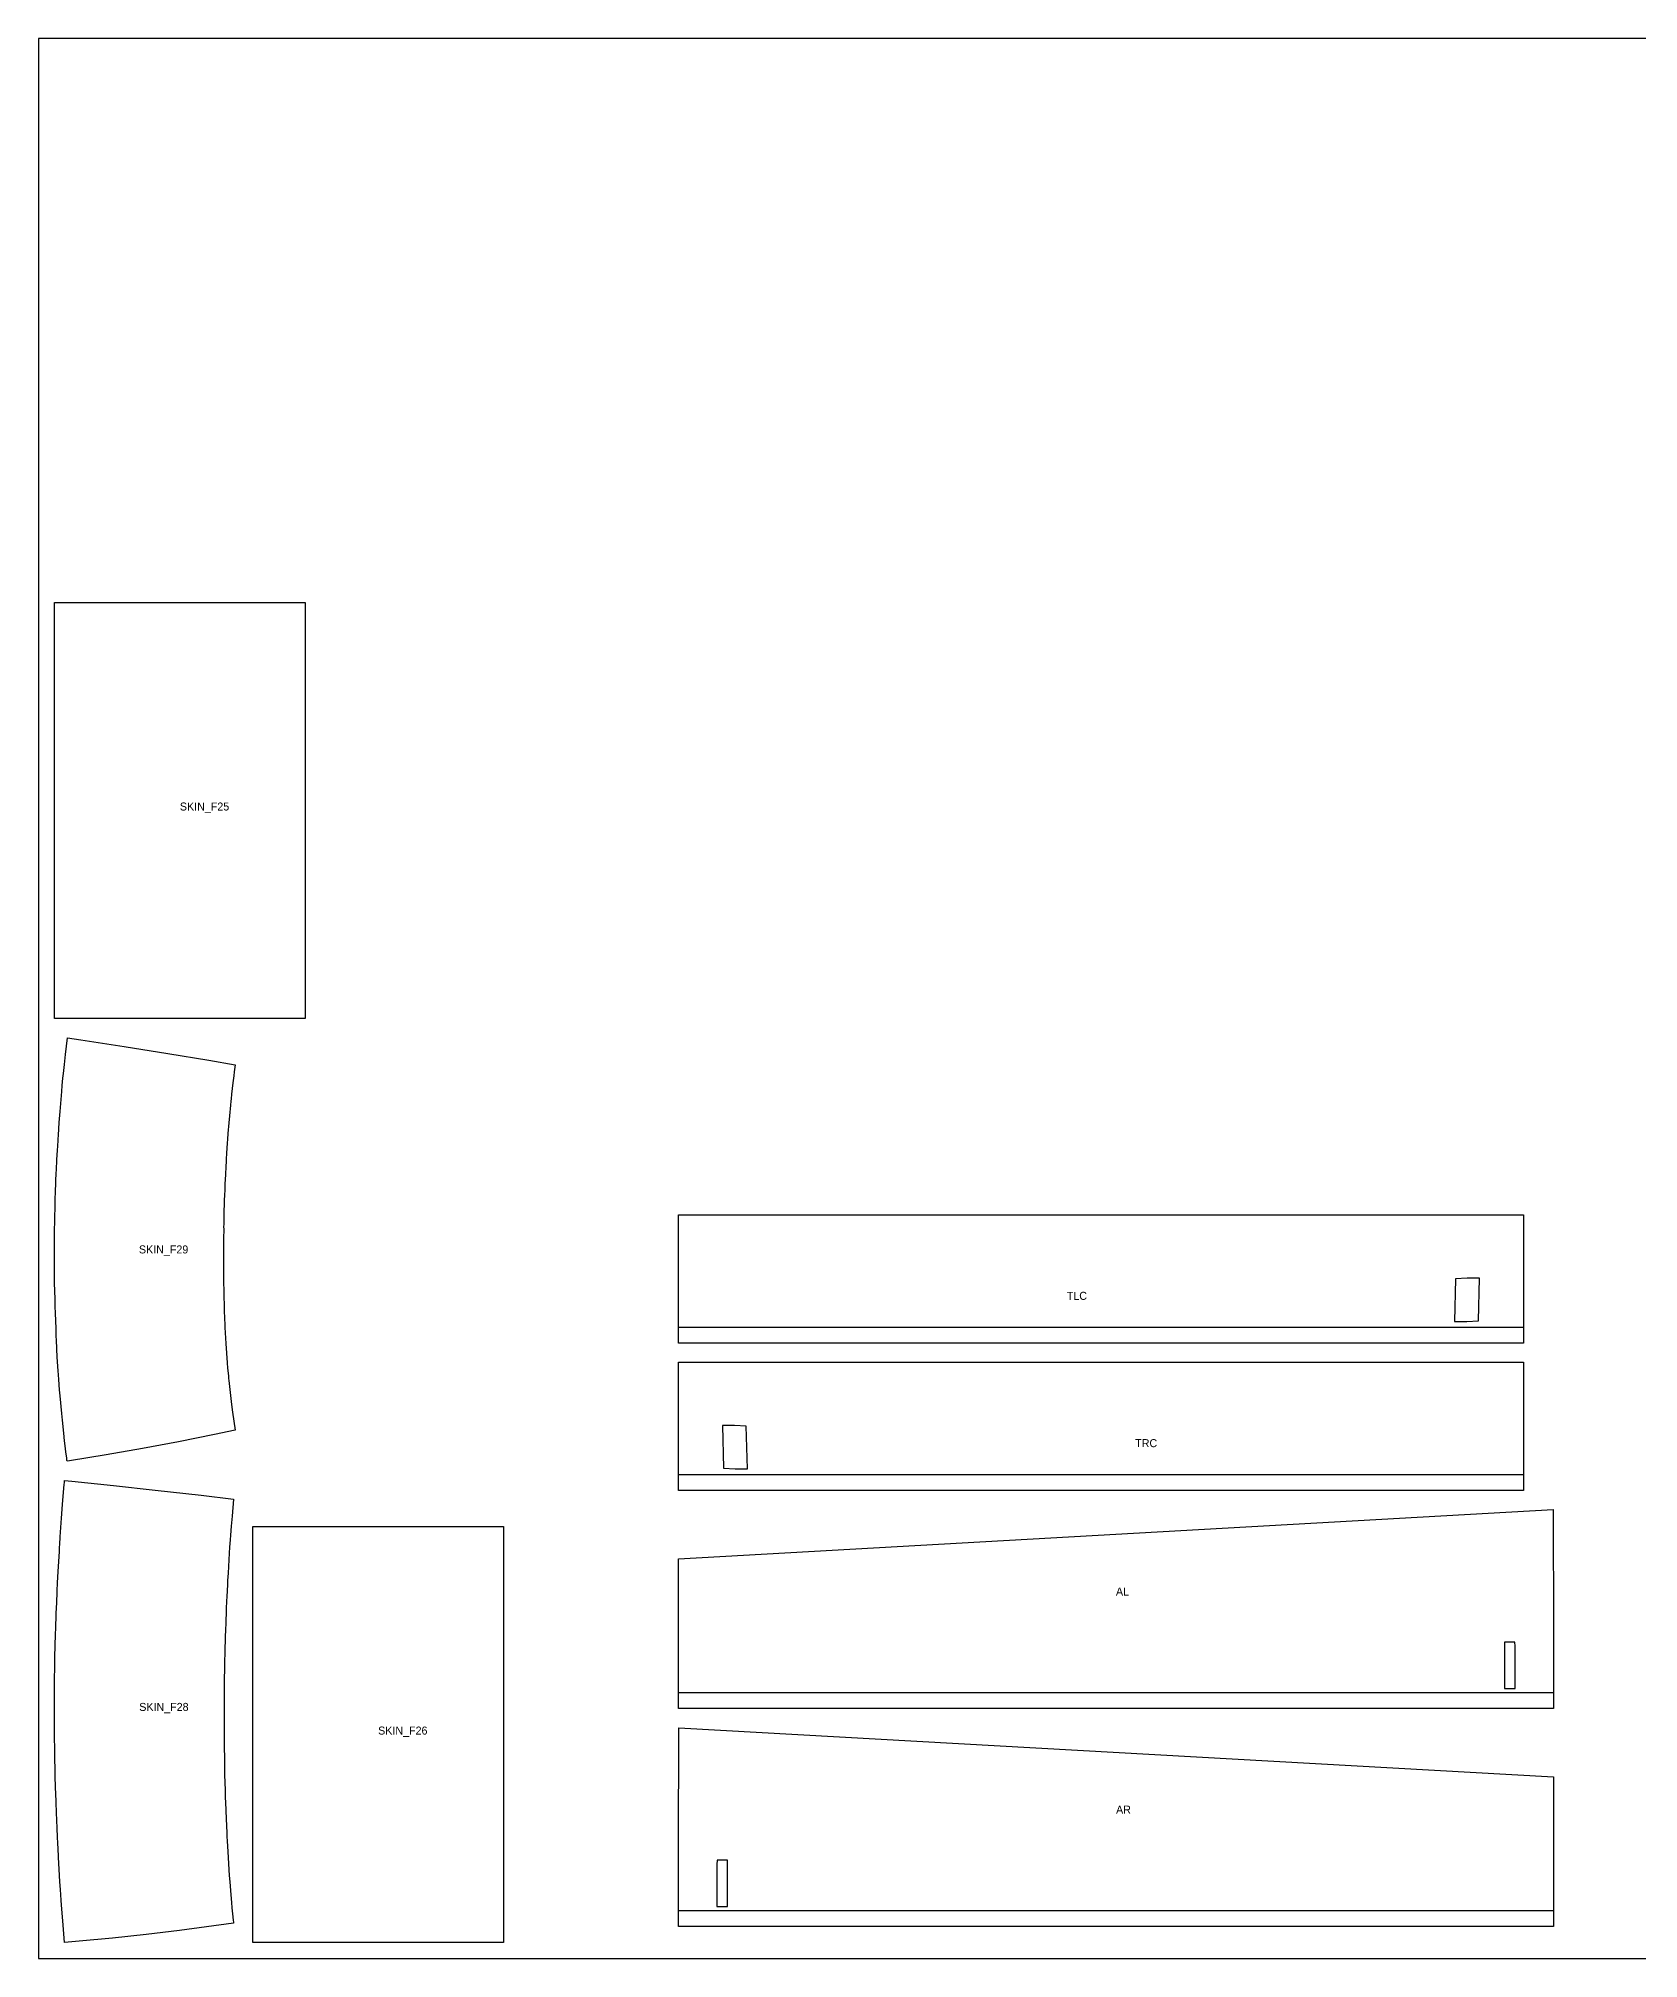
# Model space of a CAD drawing. Header units: millimetres. Extents: x 0 to 1000, y 0 to 600.
# Drawn here: x 0 to 500, y 0 to 600 of the extents above; entities that cross this region are included whole.
import ezdxf

# ---------------------------------------------------------------- set-up
doc = ezdxf.new("R2010")
doc.units = ezdxf.units.MM
for name, color, linetype in [('BEVEL_REFERENCE_DO_NOT_CUT', 30, 'Continuous'), ('CUT', 7, 'Continuous'), ('MARK', 3, 'Continuous'), ('STOCK_REFERENCE_DO_NOT_CUT', 8, 'Continuous')]:
    doc.layers.add(name, color=color, linetype=linetype)

msp = doc.modelspace()

# ---------------------------------------------------------------- linework, layer by layer
at = {"layer": 'BEVEL_REFERENCE_DO_NOT_CUT'}
for points in [[(200, 197.341624), (464.035796, 197.341624)], [(200, 151.310654), (464.035796, 151.310654)], [(200, 83.1556), (473.418661, 83.1556)], [(200, 15), (473.418661, 15)]]:
    msp.add_lwpolyline(points, dxfattribs=at)
at = {"layer": 'CUT'}
for points in [[(83.40419, 293.7412), (81.22429, 293.7412), (79.03526, 293.7412), (76.83083, 293.74119), (74.60615, 293.74118), (72.35774, 293.74117), (70.07975, 293.74116), (67.77557, 293.74115), (65.44472, 293.74114), (63.08673, 293.74113), (60.70192, 293.74112), (57.48229, 293.74111), (53.81007, 293.74109), (50.09205, 293.74107), (46.33957, 293.74105), (42.56964, 293.74103), (38.79566, 293.74102), (35.03122, 293.74101), (31.29028, 293.741), (27.58702, 293.741), (23.93564, 293.74102), (20.35008, 293.74103), (16.84383, 293.74105), (13.42951, 293.74109), (10.12924, 293.74113), (7.53375, 293.74116), (5, 293.7412), (5.00181, 423.7412), (7.6765, 423.74116), (10.33914, 423.74113), (14.28028, 423.74108), (19.14019, 423.74104), (24.0178, 423.74102), (28.92445, 423.741), (33.80849, 423.74101), (38.67009, 423.74102), (43.52573, 423.74104), (47.84952, 423.74106), (51.11064, 423.74108), (54.3833, 423.74109), (57.65283, 423.74111), (60.90996, 423.74112), (63.79808, 423.74113), (65.96611, 423.74114), (68.14131, 423.74115), (70.32815, 423.74116), (72.51878, 423.74117), (74.70027, 423.74118), (76.87026, 423.74119), (79.03697, 423.7412), (81.21086, 423.7412), (83.40414, 423.7412)], [(5.05638, 227.71452), (5.06163, 228.49194), (5.0889, 229.44273), (5.25989, 236.98576), (5.36482, 239.94421), (5.44119, 242.04131), (5.48006, 242.99324), (5.49382, 243.36351), (5.57013, 245.15839), (5.58379, 245.48145), (5.62583, 246.35231), (5.78967, 249.72175), (5.94597, 252.52351), (6.0238, 253.96869), (6.12405, 255.59293), (6.15191, 256.08747), (6.23243, 257.27711), (6.49832, 261.2044), (6.58764, 262.44645), (6.77615, 264.70368), (7.27514, 270.90105), (7.45097, 272.77987), (7.67147, 275.12186), (7.81543, 276.51897), (8.10259, 279.34777), (8.46488, 282.48816), (9.06649, 287.74094), (13.25421, 287.11826), (26.842, 285.02507), (40.42379, 282.85533), (53.20106, 280.71823), (61.49799, 279.27829), (61.18644, 277.03689), (61.03424, 275.86368), (60.76259, 273.66889), (60.36317, 270.064), (60.20755, 268.69696), (60.13169, 267.92236), (60.00644, 266.6226), (59.68275, 263.29248), (59.49903, 261.19512), (59.23332, 257.86399), (59.0885, 256.01836), (59.01604, 254.84013), (58.80255, 251.65509), (58.78674, 251.44108), (58.70243, 250.00085), (58.66538, 249.31061), (58.34671, 243.21582), (58.30284, 242.26369), (58.23529, 240.72698), (58.21162, 240.06463), (58.15741, 238.62488), (58.09142, 236.92401), (58.07582, 236.33159), (57.97706, 232.88256), (57.89754, 229.49084), (57.88408, 228.62078), (57.89055, 227.96077), (57.84907, 225.021), (57.83756, 223.88936), (57.83168, 223.38529), (57.83048, 222.74616), (57.80565, 217.94286), (57.8057, 217.91298), (57.80576, 217.85661), (57.8057, 217.65864), (57.80654, 217.25397), (57.81594, 215.47773), (57.82016, 214.50103), (57.8311, 213.57272), (57.85157, 210.85004), (57.89543, 209.17676), (57.90544, 208.43064), (57.94106, 206.94588), (58.01725, 204.08476), (58.04208, 203.27002), (58.19381, 199.30978), (58.21136, 198.86689), (58.26203, 197.15173), (58.56492, 192.2339), (58.99712, 186.13928), (59.11435, 184.52536), (59.35141, 182.07477), (59.42479, 181.31246), (59.48805, 180.61203), (59.97086, 175.89803), (60.31624, 173.15321), (60.64321, 170.73625), (61.05213, 167.93424), (61.49799, 165.14556), (55.03227, 163.78793), (43.82038, 161.52403), (32.57731, 159.3978), (21.16938, 157.39454), (9.7564, 155.52249), (8.97108, 155.397), (8.92976, 155.72283), (8.84979, 156.37136), (8.6184, 158.32523), (8.37932, 160.21141), (8.17587, 161.81417), (7.93956, 164.18362), (7.49056, 168.25284), (7.29707, 170.30154), (6.778, 175.81678), (6.62483, 177.74223), (6.37648, 180.97608), (6.28011, 182.4256), (6.18986, 183.60749), (5.91396, 187.9382), (5.65841, 193.18889), (5.58066, 194.5386), (5.50991, 196.85935), (5.29283, 201.71613), (5.24271, 203.73569), (5.2282, 204.12878), (5.19708, 206.03295), (5.075, 211.11347), (5.06259, 211.78351), (5.00702, 216.91027), (5.00072, 217.20026), (5, 217.31774), (5.00228, 217.92786), (5.00815, 224.2374)], [(464.0357, 192.34217), (200.00009, 192.34217), (200, 232.37314), (464.0358, 232.37314)], [(442.47321, 199.09322), (446.29388, 199.09322), (449.93943, 199.298), (450.30547, 212.59003), (446.4848, 212.59003), (442.83925, 212.38525)], [(200.00009, 146.3112), (200, 186.34217), (464.0358, 186.34217), (464.0357, 146.3112)], [(221.56259, 153.06225), (221.19655, 166.35428), (217.551, 166.55906), (213.73032, 166.55906), (214.09636, 153.26703), (217.74191, 153.06225)], [(5.36871, 101.18875), (5.43952, 103.49237), (5.44111, 103.52323), (5.44889, 103.66593), (5.56714, 107.14149), (5.59237, 107.85336), (5.7327, 111.28935), (5.78783, 112.64539), (5.81128, 113.16149), (5.88756, 114.90557), (6.01067, 117.4279), (6.19287, 120.99188), (6.55735, 127.19549), (6.6343, 128.60764), (6.6848, 129.4396), (6.83937, 131.74834), (7.14089, 136.15354), (7.24981, 137.61794), (7.56424, 141.87832), (8.08651, 148.23725), (8.12119, 148.65956), (8.18088, 149.39706), (10.44452, 149.177), (23.45936, 147.83436), (36.47454, 146.41712), (50.82468, 144.76038), (60.94961, 143.53393), (60.51237, 138.26254), (60.23672, 135.11391), (60.02045, 132.27931), (59.91858, 130.87896), (59.75712, 128.5317), (59.62847, 126.64938), (59.25866, 120.44273), (59.12821, 118.18145), (59.06704, 116.93838), (58.86716, 113.00934), (58.81155, 111.81864), (58.7892, 111.32379), (58.7186, 109.69902), (58.66085, 108.2538), (58.54824, 105.45092), (58.42974, 102.07683), (58.40048, 101.20473), (58.39373, 100.8811), (58.33973, 99.08342), (58.32929, 98.71285), (58.30403, 97.76012), (58.25065, 95.66159), (58.17502, 92.70276), (58.06692, 85.16358), (58.05008, 84.21399), (58.04124, 83.43779), (58.01949, 79.96418), (58.0061, 73.65917), (58.00354, 73.04992), (58.00301, 72.93259), (58.00208, 72.64293), (58.03096, 67.52445), (58.04357, 66.85497), (58.11101, 61.77393), (58.15278, 59.86827), (58.15106, 59.47434), (58.19563, 57.45514), (58.30935, 52.59601), (58.38355, 50.27561), (58.42823, 48.92396), (58.65397, 43.67192), (58.84873, 39.33584), (58.8891, 38.15105), (58.96884, 36.70073), (59.14271, 33.46251), (59.27658, 31.53564), (59.61531, 26.00995), (59.78504, 23.9592), (60.14209, 19.88097), (60.32674, 17.50734), (60.48488, 15.89987), (60.66613, 14.00666), (60.86676, 12.04873), (60.92843, 11.39773), (60.94961, 11.06982), (44.08893, 8.7996), (33.6268, 7.54254), (23.14604, 6.41392), (12.68945, 5.41507), (8.13131, 5), (7.81255, 9.09426), (7.60177, 11.77883), (7.24818, 16.73196), (7.13042, 18.26331), (6.90609, 21.60027), (6.74736, 23.95977), (6.62764, 25.96911), (6.2962, 31.69828), (6.13827, 34.52229), (6.07023, 35.80977), (5.95838, 38.14155), (5.85158, 40.5793), (5.73216, 43.49455), (5.65048, 45.37842), (5.52679, 49.06989), (5.42714, 51.49975), (5.39215, 53.47313), (5.26995, 57.10618), (5.23206, 59.61135), (5.16382, 62.02755), (5.15384, 62.43061), (5.1424, 64.64591), (5.03868, 70.0321), (5.03304, 70.89851), (5.01747, 72.54813), (5.01113, 73.1061), (5.00702, 75.02407), (5.0014, 75.70208), (5, 75.92944), (5.01228, 78.85627), (5.01071, 80.40037), (5.0249, 81.08775), (5.0603, 87.10334), (5.14102, 91.24782), (5.18361, 94.10902), (5.285, 97.93131)], [(473.40716, 102.00512), (473.41866, 78.1556), (200, 78.1556), (200.0012, 124.90072), (473.33381, 140.3112)], [(145.35409, 5.00041), (143.17419, 5.00037), (140.98516, 5.00033), (138.78073, 5.00028), (136.55605, 5.00024), (134.30764, 5.0002), (132.02965, 5.00016), (129.72547, 5.00012), (127.39461, 5.00009), (125.03663, 5.00007), (122.65181, 5.00004), (119.43219, 5.00002), (115.75997, 5.00001), (112.04195, 5), (108.28945, 5), (104.5195, 5.00001), (100.74533, 5.00003), (96.98047, 5.00005), (93.23901, 5.00007), (89.53533, 5.00011), (85.88388, 5.00015), (82.29904, 5.00019), (78.79382, 5.00023), (75.37951, 5.00028), (72.07924, 5.00032), (69.48375, 5.00035), (66.95, 5.00041), (66.95243, 135.00041), (71.66064, 135.00032), (75.65951, 135.00027), (79.03781, 135.00024), (82.07998, 135.0002), (86.22878, 135.00015), (90.99933, 135.0001), (95.84868, 135.00006), (100.74501, 135.00003), (105.65717, 135.00001), (110.55553, 135), (115.40721, 135.00001), (120.18283, 135.00003), (124.40231, 135.00006), (128.12995, 135.0001), (131.42716, 135.00015), (134.3491, 135.0002), (136.9385, 135.00025), (139.24255, 135.00029), (141.52577, 135.00034), (143.44194, 135.00037), (145.35175, 135.00041)], [(458.08876, 85.73021), (458.11812, 84.42921), (461.41498, 84.42921), (461.4, 97.58099), (461.37064, 98.88199), (458.07378, 98.88199)], [(200.0115, 33.84952), (200.08485, 72.1556), (473.41746, 56.74512), (473.41866, 10), (200, 10)], [(215.3299, 17.57461), (215.34488, 30.72639), (212.04802, 30.72639), (212.01866, 29.42539), (212.00368, 16.27361), (215.30054, 16.27361)]]:
    msp.add_lwpolyline(points, close=True, dxfattribs=at)
at = {"layer": 'STOCK_REFERENCE_DO_NOT_CUT'}
msp.add_lwpolyline([(0, 0), (1000, 0), (1000, 600), (0, 600)], close=True, dxfattribs=at)

# ---------------------------------------------------------------- texts
at = {"layer": 'MARK'}
for s, p in [('SKIN_F25', (44.202535, 358.7411)), ('SKIN_F29', (31.411297, 220.34451)), ('TLC', (321.329555, 205.841625)), ('TRC', (342.706242, 159.810655)), ('AL', (336.693073, 113.45292)), ('SKIN_F28', (31.510085, 77.392855)), ('SKIN_F26', (106.152067, 70.000205)), ('AR', (336.725587, 45.29732))]:
    msp.add_text(s, height=2.5, dxfattribs=at).set_placement(p)

doc.saveas('drawing.dxf')
